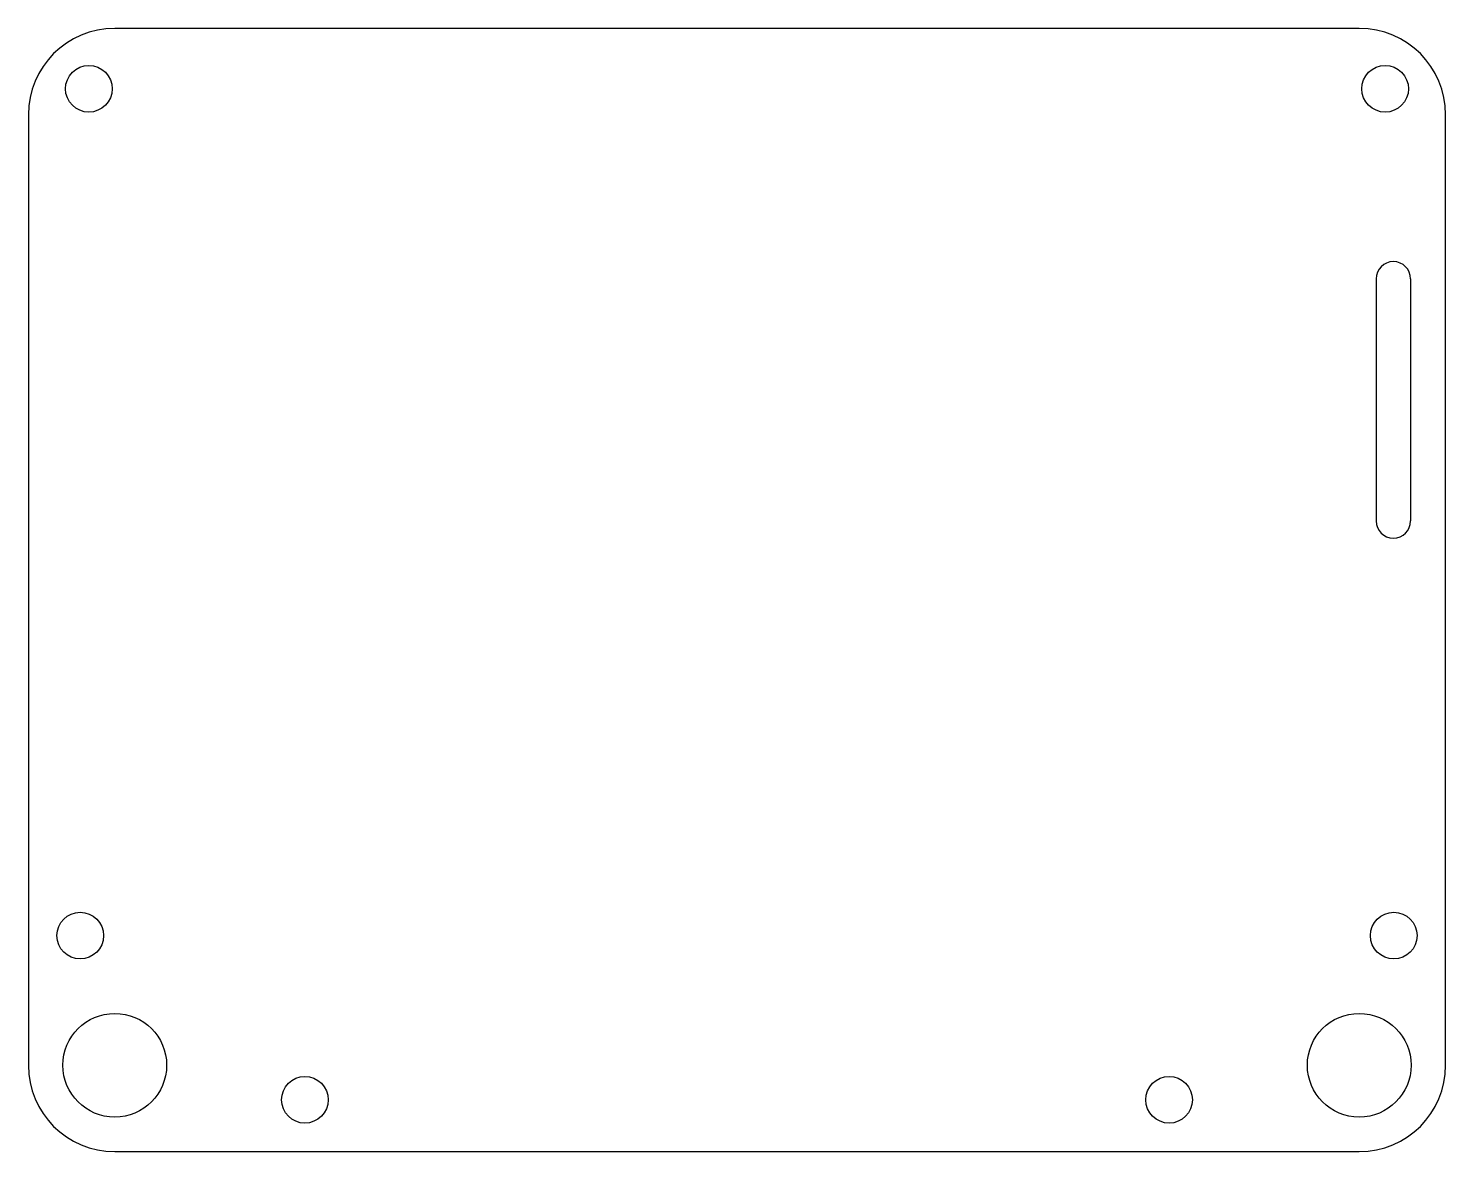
# Model space of a CAD drawing. Header units: millimetres. Extents: x -41 to 41, y -32.5 to 32.5.
import ezdxf

# ---------------------------------------------------------------- set-up
doc = ezdxf.new("R2010")
doc.units = ezdxf.units.MM
doc.layers.add('Sketch', color=7, linetype='CONTINUOUS')

msp = doc.modelspace()

# ---------------------------------------------------------------- linework, layer by layer
at = {"layer": 'Sketch'}
for p, q in [((36, 32.5), (-36, 32.5)), ((-41, 27.5), (-41, -27.5)), ((41, -27.5), (41, 27.5)), ((36.975, 18), (36.975, 4)), ((38.975, 18), (38.975, 4)), ((-36, -32.5), (36, -32.5))]:
    msp.add_line(p, q, dxfattribs=at)
for centre, radius in [((-37.5, 29), 1.35), ((37.5, 29), 1.35), ((-38, -20), 1.35), ((38, -20), 1.35), ((-36, -27.5), 3), ((36, -27.5), 3), ((-25, -29.5), 1.35), ((25, -29.5), 1.35)]:
    msp.add_circle(centre, radius, dxfattribs=at)
for centre, radius, start, end in [((-36, 27.5), 5, 90, 180), ((36, 27.5), 5, 0, 90), ((37.975, 18), 1, 0, -180), ((37.975, 4), 1, 180, 0), ((-36, -27.5), 5, 180, -90), ((36, -27.5), 5, -90, 0)]:
    msp.add_arc(centre, radius, start, end, dxfattribs=at)

doc.saveas('drawing.dxf')
